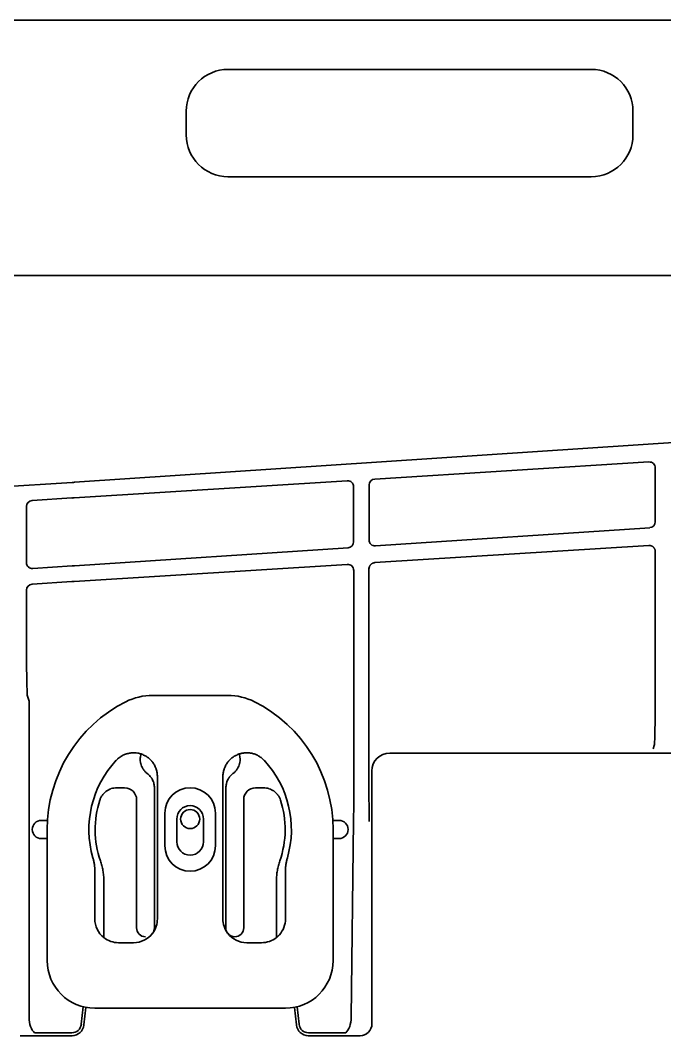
# Model space of a CAD drawing. Extents: x 6336 to 10269, y -393 to 2899.
# Drawn here: x 8894.2 to 9002.4, y 2670.1 to 2840.5 of the extents above; entities that cross this region are included whole.
import ezdxf

# ---------------------------------------------------------------- set-up
doc = ezdxf.new("R2010")
doc.units = 0
doc.header["$LTSCALE"] = 5
doc.layers.add('1', color=7, linetype='CONTINUOUS', true_color=0xffffff)

msp = doc.modelspace()

# ---------------------------------------------------------------- linework, layer by layer
at = {"layer": '1', "color": 7, "linetype": 'Continuous', "lineweight": 35}
for p, q in [((9175.07, 2840.53), (8431.07, 2840.53)), ((8990.07, 2832.28), (8929.07, 2832.28)), ((8922.07, 2825.28), (8922.07, 2821.28)), ((8997.07, 2821.28), (8997.07, 2825.28)), ((8929.07, 2814.28), (8990.07, 2814.28)), ((9123.12, 2797.69), (8483.03, 2797.69)), ((9123.12, 2797.68), (8483.03, 2797.68)), ((9135.97, 2778.43), (8903.3, 2763)), ((8953.71, 2763.53), (8999.75, 2766.41)), ((9000.82, 2765.41), (9000.82, 2756.38)), ((8902.92, 2762.98), (8803.14, 2756.55)), ((8903.24, 2760.38), (8949.11, 2763.25)), ((8950.17, 2762.25), (8950.17, 2753.02)), ((8952.77, 2753.32), (8952.77, 2762.54)), ((8895.24, 2749.52), (8895.24, 2758.93)), ((8896.18, 2759.93), (8902.86, 2760.36)), ((8999.88, 2755.38), (8953.84, 2752.33)), ((8953.71, 2749.51), (8999.75, 2752.38)), ((8949.24, 2752.02), (8903.3, 2748.97)), ((9000.82, 2751.38), (9000.82, 2725.09)), ((8902.92, 2748.95), (8896.31, 2748.52)), ((8903.24, 2746.35), (8949.11, 2749.22)), ((8952.77, 2748.51), (8952.74, 2748.62)), ((8952.74, 2748.62), (8952.74, 2713.87)), ((8950.21, 2748.33), (8950.17, 2748.22)), ((8950.21, 2713.95), (8950.21, 2748.33)), ((8896.18, 2745.9), (8902.86, 2746.33)), ((8895.24, 2736.55), (8895.24, 2744.9)), ((8895.68, 2726.24), (8895.39, 2727.12)), ((8916.42, 2727.23), (8929.03, 2727.23)), ((8895.68, 2673.19), (8895.68, 2726.24)), ((9000.44, 2718.24), (9000.63, 2718.81)), ((9048.56, 2717.56), (8956.24, 2717.56)), ((8953.24, 2714.56), (8953.24, 2672.12)), ((8917.22, 2689.73), (8917.22, 2713.6)), ((8928.22, 2713.6), (8928.22, 2689.73)), ((8911.72, 2711.73), (8910.4, 2711.73)), ((8916.72, 2711.73), (8916.72, 2688.23)), ((8928.72, 2688.23), (8928.72, 2711.73)), ((8935.04, 2711.73), (8933.72, 2711.73)), ((8913.72, 2688.23), (8913.72, 2709.73)), ((8931.72, 2709.73), (8931.72, 2688.23)), ((8897.72, 2706.25), (8897.72, 2706.25)), ((8898.77, 2706.25), (8897.72, 2706.25)), ((8918.47, 2707.48), (8918.47, 2701.98)), ((8920.47, 2706.48), (8920.47, 2702.68)), ((8924.97, 2702.68), (8924.97, 2706.48)), ((8926.97, 2701.98), (8926.97, 2707.48)), ((8947.74, 2706.25), (8946.67, 2706.25)), ((8947.74, 2706.25), (8947.74, 2706.25)), ((8949.76, 2673.19), (8950.17, 2706.18)), ((8896.22, 2704.65), (8896.22, 2704.8)), ((8898.72, 2682.73), (8898.72, 2704.73)), ((8946.72, 2704.73), (8946.72, 2682.73)), ((8949.24, 2704.75), (8949.24, 2704.75)), ((8949.24, 2704.71), (8949.24, 2704.75)), ((8949.24, 2704.71), (8949.24, 2704.71)), ((8897.72, 2703.21), (8897.72, 2703.21)), ((8897.72, 2703.21), (8898.72, 2703.21)), ((8946.72, 2703.21), (8947.74, 2703.21)), ((8947.74, 2703.21), (8947.74, 2703.21)), ((8918.47, 2701.98), (8918.46, 2701.98)), ((8906.72, 2697.73), (8906.72, 2689.73)), ((8938.72, 2689.73), (8938.72, 2697.73)), ((8908.22, 2696.17), (8908.22, 2686.6)), ((8937.22, 2686.6), (8937.22, 2696.17)), ((8910.72, 2685.73), (8913.22, 2685.73)), ((8932.22, 2685.73), (8934.72, 2685.73)), ((8904.45, 2672.04), (8904.75, 2674.97)), ((8904.88, 2671.92), (8905.18, 2674.88)), ((8905.18, 2674.88), (8905.18, 2674.88)), ((8938.72, 2674.73), (8906.72, 2674.73)), ((8940.26, 2674.88), (8940.57, 2671.92)), ((8940.57, 2671.92), (8940.26, 2674.88)), ((8940.69, 2674.97), (8941, 2672.04)), ((8897.18, 2670.61), (8902.86, 2670.61)), ((8904.88, 2671.92), (8904.88, 2671.92)), ((8940.57, 2671.92), (8940.57, 2671.92)), ((8942.59, 2670.61), (8948.26, 2670.61)), ((8902.89, 2670.12), (8894.2, 2670.12)), ((8942.56, 2670.12), (8951.24, 2670.12)), ((8942.56, 2670.12), (8942.56, 2670.12)), ((8951.24, 2670.12), (8942.56, 2670.12)), ((8951.24, 2670.12), (8951.24, 2670.12))]:
    msp.add_line(p, q, dxfattribs=at)
msp.add_circle((8922.72, 2706.48), 1.6, dxfattribs=at)
for centre, radius, start, end in [((8929.07, 2825.28), 7, 90, 180), ((8990.07, 2825.28), 7, 0, 90), ((8929.07, 2821.28), 7, 180, 270), ((8990.07, 2821.28), 7, 270, 0), ((8916.42, 2717.23), 10, 90, 116.7655), ((8929.03, 2717.23), 10, 63.2345, 90), ((8922.72, 2704.73), 24, 116.7655, 180), ((8922.72, 2704.73), 24, 0, 63.2345), ((8922.72, 2704.73), 17, 136.9472, 196.2606), ((8922.72, 2704.73), 17, 343.7394, 43.0512), ((8922.72, 2707.48), 4.25, 0, 180), ((8922.72, 2704.73), 15.95, 162.0029, 199.2463), ((8922.72, 2704.73), 15.95, 340.7537, 17.9971), ((8922.72, 2706.48), 2.25, 0, 180), ((8922.72, 2702.68), 2.25, 180, 0), ((8922.72, 2701.98), 4.25, 180, 0), ((8906.72, 2682.73), 8, 180, 270), ((8938.72, 2682.73), 8, 270, 0)]:
    msp.add_arc(centre, radius, start, end, dxfattribs=at)
for centre, major_axis, ratio, start_param, end_param in [((8999.82, 2765.41), (0.478, -0.879), 0.998825, 1.073094, 2.707194), ((8902.92, 2763.52), (-10.4, -0.67), 0.052299, 1.567419, 1.603899), ((8949.17, 2762.25), (0.478, -0.879), 0.998825, 1.073094, 2.707194), ((8953.77, 2762.54), (0.746, -0.667), 0.998687, 2.36424, 3.869903), ((8896.24, 2758.93), (0.322, -0.947), 0.999705, 2.878858, 4.384521), ((8902.86, 2759.81), (-10.4, -0.67), 0.052299, 4.672531, 4.709011), ((8999.82, 2756.38), (-0.477, -0.88), 0.998873, 0.561686, 2.067348), ((8949.17, 2753.02), (-0.477, -0.88), 0.998873, 0.561686, 2.067348), ((8953.77, 2753.32), (-0.739, -0.675), 0.998632, 5.543936, 7.178035), ((8896.24, 2749.52), (-0.31, -0.951), 0.999681, 5.027458, 6.661557), ((8902.92, 2749.5), (-10.4, -0.67), 0.052299, 1.567419, 1.603899), ((8949.17, 2748.22), (0.478, -0.879), 0.998825, 1.073094, 2.707194), ((8896.24, 2744.9), (0.322, -0.947), 0.999705, 2.878858, 4.384521), ((8902.86, 2745.78), (-10.4, -0.67), 0.052299, 4.672531, 4.709011), ((9000.62, 2732.29), (0, -13.5), 0.017456, 0.052361, 1.007891), ((8956.24, 2714.55), (0.95, -2.85), 0.997719, 2.820542, 4.390425), ((8949.97, 2713.93), (0, -13.52), 0.017432, 0.959972, 1.571786), ((8952.97, 2713.83), (0, -13.52), 0.017454, 4.70958, 5.321395), ((8911.72, 2709.72), (-1.42, -1.42), 0.998783, 2.356803, 3.926382), ((8933.72, 2709.72), (1.42, -1.42), 0.998783, 2.356803, 3.926382), ((8897.72, 2704.75), (0, -1.5), 0.999315, 3.141593, 4.712389), ((8947.74, 2704.75), (-1.06, -1.06), 0.998631, 2.356537, 3.926648), ((8897.72, 2704.71), (0, -1.5), 0.999315, 4.712389, 6.283185), ((8947.74, 2704.71), (1.06, -1.06), 0.998631, 5.49813, 7.068241), ((8910.72, 2689.73), (2.83, 2.83), 0.999695, 2.356347, 3.251938), ((8913.22, 2689.73), (-2.83, 2.83), 0.999695, 3.290549, 3.926839), ((8932.22, 2689.73), (2.83, 2.83), 0.999695, 2.356347, 2.992639), ((8934.72, 2689.73), (-2.83, 2.83), 0.999695, 3.197702, 3.926839), ((8915.22, 2688.23), (1.06, 1.06), 0.998783, 2.356803, 3.926991), ((8915.22, 2688.23), (-1.06, 1.06), 0.998783, 3.302332, 3.926382), ((8930.22, 2688.23), (1.06, 1.06), 0.998783, 2.356803, 2.980862), ((8930.22, 2688.23), (1.06, 1.06), 0.998783, 3.018958, 3.926991), ((8932.22, 2689.73), (2.83, 2.83), 0.999695, 3.006925, 3.926839), ((8930.22, 2688.23), (-1.06, 1.06), 0.998783, 2.356195, 3.926382), ((8910.72, 2689.73), (2.83, 2.83), 0.999695, 3.251938, 3.926839), ((8934.72, 2689.73), (-2.83, 2.83), 0.999695, 2.356347, 3.031247), ((8897.18, 2673.24), (0, -2.86), 0.525156, 4.729842, 5.877535), ((8902.86, 2672.21), (-0.59, 1.49), 0.998412, 2.762801, 4.229076), ((8942.59, 2672.21), (-0.59, -1.49), 0.998412, 5.195702, 6.661977), ((8948.26, 2673.24), (0, -2.86), 0.525156, 0.40565, 1.553343), ((8951.24, 2672.12), (0.63, -1.9), 0.999618, 5.962135, 7.532018), ((8897.18, 2670.71), (1.5, 0), 0.066383, 4.332394, 4.712389), ((8902.89, 2672.12), (0.74, -1.86), 0.999602, 5.904393, 7.370669), ((8942.56, 2672.12), (-0.74, -1.86), 0.999602, 5.195702, 6.661977), ((8948.26, 2670.71), (1.5, 0), 0.066383, 4.712389, 5.092384)]:
    msp.add_ellipse(centre, major_axis=major_axis, ratio=ratio, start_param=start_param, end_param=end_param, dxfattribs=at)
at = {"layer": '1', "color": 7, "linetype": 'Continuous', "lineweight": 35, "extrusion": (2.95823e-31, -1.17146e-15, -1)}
msp.add_ellipse((8913.22, 2689.73), major_axis=(-2.83, 2.83), ratio=0.999695, start_param=3.006925, end_param=3.926839, dxfattribs=at)
at = {"layer": '1', "color": 7, "linetype": 'Continuous', "lineweight": 35}
for points in [[(8999.75, 2752.38), (8999.8, 2752.39), (8999.89, 2752.39), (9000.02, 2752.37), (9000.16, 2752.33), (9000.28, 2752.27), (9000.4, 2752.2), (9000.5, 2752.12), (9000.6, 2752.02), (9000.67, 2751.9), (9000.74, 2751.78), (9000.78, 2751.65), (9000.81, 2751.52), (9000.82, 2751.43), (9000.82, 2751.38)], [(8952.77, 2748.51), (8952.77, 2748.55), (8952.78, 2748.65), (8952.81, 2748.78), (8952.85, 2748.91), (8952.92, 2749.03), (8953, 2749.14), (8953.09, 2749.24), (8953.2, 2749.33), (8953.32, 2749.4), (8953.44, 2749.45), (8953.57, 2749.49), (8953.66, 2749.5), (8953.71, 2749.51)], [(8895.39, 2727.12), (8895.38, 2727.24), (8895.37, 2727.46), (8895.36, 2727.77), (8895.34, 2728.08), (8895.33, 2728.4), (8895.32, 2728.77), (8895.31, 2729.21), (8895.3, 2729.7), (8895.29, 2730.21), (8895.28, 2730.75), (8895.27, 2731.32), (8895.27, 2731.92), (8895.26, 2732.53), (8895.25, 2733.17), (8895.25, 2733.82), (8895.25, 2734.49), (8895.24, 2735.17), (8895.24, 2735.85), (8895.24, 2736.31), (8895.24, 2736.55)], [(8928.22, 2713.6), (8928.2, 2713.65), (8928.18, 2713.7), (8928.16, 2713.75)], [(8906.4, 2699.97), (8906.46, 2699.78), (8906.55, 2699.42), (8906.65, 2698.86), (8906.71, 2698.3), (8906.72, 2697.92), (8906.72, 2697.73)], [(8938.72, 2697.73), (8938.72, 2697.92), (8938.74, 2698.3), (8938.8, 2698.86), (8938.9, 2699.42), (8938.99, 2699.78), (8939.04, 2699.97)], [(8916.41, 2687.3), (8916.42, 2687.32), (8916.43, 2687.33), (8916.44, 2687.35)], [(8929.04, 2687.3), (8929.03, 2687.32), (8929.02, 2687.33), (8929.01, 2687.35)], [(8896.59, 2670.62), (8896.6, 2670.61), (8896.61, 2670.61), (8896.62, 2670.61)], [(8948.82, 2670.61), (8948.83, 2670.61), (8948.84, 2670.61), (8948.86, 2670.62)]]:
    msp.add_open_spline(points, degree=3, dxfattribs=at)
for points, knots in [([(8914.48, 2717.4), (8914.3, 2717.46), (8914.11, 2717.51), (8913.74, 2717.57), (8913.55, 2717.59), (8913.32, 2717.6), (8913.27, 2717.6), (8913.17, 2717.6), (8913.12, 2717.6), (8912.98, 2717.6), (8912.89, 2717.59), (8912.6, 2717.56), (8912.42, 2717.52), (8912.14, 2717.45), (8912.05, 2717.43), (8911.92, 2717.38), (8911.87, 2717.37), (8911.78, 2717.33), (8911.74, 2717.32), (8911.52, 2717.22), (8911.35, 2717.14), (8911.02, 2716.95), (8910.87, 2716.84), (8910.68, 2716.69), (8910.64, 2716.66), (8910.57, 2716.6), (8910.47, 2716.5), (8910.37, 2716.4), (8910.3, 2716.33)], [0, 0, 0, 0, 0.125, 0.125, 0.25, 0.25, 0.28125, 0.28125, 0.3125, 0.3125, 0.375, 0.375, 0.5, 0.5, 0.5625, 0.5625, 0.59375, 0.59375, 0.625, 0.625, 0.75, 0.75, 0.875, 0.875, 0.90625, 0.90625, 0.9375, 1, 1, 1, 1]), ([(8914.48, 2717.4), (8914.43, 2717.25), (8914.4, 2717.11), (8914.37, 2716.92), (8914.37, 2716.88), (8914.36, 2716.8), (8914.35, 2716.76), (8914.35, 2716.65), (8914.34, 2716.57), (8914.34, 2716.34), (8914.36, 2716.19), (8914.39, 2715.96), (8914.41, 2715.89), (8914.43, 2715.78), (8914.44, 2715.74), (8914.46, 2715.67), (8914.48, 2715.63), (8914.53, 2715.45), (8914.59, 2715.31), (8914.69, 2715.1), (8914.75, 2715), (8914.81, 2714.9), (8914.85, 2714.84), (8914.88, 2714.81), (8914.99, 2714.65), (8915.08, 2714.53), (8915.3, 2714.31), (8915.41, 2714.21), (8915.53, 2714.12)], [0, 0, 0, 0, 0.125, 0.125, 0.15625, 0.15625, 0.1875, 0.1875, 0.25, 0.25, 0.375, 0.375, 0.4375, 0.4375, 0.46875, 0.46875, 0.5, 0.5, 0.625, 0.625, 0.6875, 0.71875, 0.71875, 0.75, 0.75, 0.875, 0.875, 1, 1, 1, 1]), ([(8917.22, 2713.6), (8917.22, 2713.81), (8917.21, 2714.02), (8917.14, 2714.43), (8917.09, 2714.63), (8917.02, 2714.86), (8917.01, 2714.88), (8917, 2714.93), (8916.99, 2714.96), (8916.96, 2715.03), (8916.94, 2715.08), (8916.88, 2715.22), (8916.84, 2715.32), (8916.7, 2715.6), (8916.59, 2715.77), (8916.44, 2715.99), (8916.4, 2716.03), (8916.36, 2716.09), (8916.34, 2716.11), (8916.31, 2716.15), (8916.22, 2716.25), (8916.13, 2716.35), (8915.91, 2716.57), (8915.76, 2716.71), (8915.55, 2716.86), (8915.5, 2716.89), (8915.42, 2716.95), (8915.37, 2716.98), (8915.24, 2717.06), (8915.15, 2717.11), (8914.87, 2717.25), (8914.68, 2717.33), (8914.48, 2717.4)], [0, 0, 0, 0, 0.125, 0.125, 0.25, 0.25, 0.265625, 0.265625, 0.28125, 0.28125, 0.3125, 0.3125, 0.375, 0.375, 0.5, 0.5, 0.53125, 0.53125, 0.546875, 0.546875, 0.5625, 0.625, 0.625, 0.75, 0.75, 0.78125, 0.78125, 0.8125, 0.8125, 0.875, 0.875, 1, 1, 1, 1]), ([(8930.97, 2717.4), (8930.77, 2717.33), (8930.58, 2717.25), (8930.3, 2717.11), (8930.21, 2717.06), (8930.07, 2716.98), (8930.03, 2716.95), (8929.94, 2716.89), (8929.9, 2716.86), (8929.69, 2716.71), (8929.53, 2716.57), (8929.31, 2716.35), (8929.22, 2716.25), (8929.14, 2716.15), (8929.11, 2716.11), (8929.09, 2716.09), (8929.04, 2716.03), (8929.01, 2715.99), (8928.86, 2715.77), (8928.75, 2715.6), (8928.61, 2715.32), (8928.56, 2715.22), (8928.51, 2715.08), (8928.49, 2715.03), (8928.46, 2714.96), (8928.45, 2714.93), (8928.43, 2714.88), (8928.42, 2714.86), (8928.35, 2714.63), (8928.3, 2714.43), (8928.24, 2714.02), (8928.22, 2713.81), (8928.22, 2713.6)], [0, 0, 0, 0, 0.125, 0.125, 0.1875, 0.1875, 0.21875, 0.21875, 0.25, 0.25, 0.375, 0.375, 0.4375, 0.453125, 0.453125, 0.46875, 0.46875, 0.5, 0.5, 0.625, 0.625, 0.6875, 0.6875, 0.71875, 0.71875, 0.734375, 0.734375, 0.75, 0.75, 0.875, 0.875, 1, 1, 1, 1]), ([(8929.91, 2714.12), (8930.03, 2714.21), (8930.15, 2714.31), (8930.36, 2714.53), (8930.46, 2714.65), (8930.57, 2714.81), (8930.59, 2714.84), (8930.63, 2714.9), (8930.7, 2715), (8930.75, 2715.1), (8930.85, 2715.31), (8930.91, 2715.45), (8930.97, 2715.63), (8930.98, 2715.67), (8931, 2715.74), (8931.01, 2715.78), (8931.04, 2715.89), (8931.05, 2715.96), (8931.09, 2716.19), (8931.1, 2716.34), (8931.1, 2716.57), (8931.1, 2716.65), (8931.09, 2716.76), (8931.09, 2716.8), (8931.08, 2716.88), (8931.07, 2716.92), (8931.05, 2717.11), (8931.01, 2717.25), (8930.97, 2717.4)], [0, 0, 0, 0, 0.125, 0.125, 0.25, 0.25, 0.28125, 0.28125, 0.3125, 0.375, 0.375, 0.5, 0.5, 0.53125, 0.53125, 0.5625, 0.5625, 0.625, 0.625, 0.75, 0.75, 0.8125, 0.8125, 0.84375, 0.84375, 0.875, 0.875, 1, 1, 1, 1]), ([(8935.15, 2716.33), (8935.01, 2716.47), (8934.88, 2716.6), (8934.58, 2716.84), (8934.43, 2716.94), (8934.22, 2717.07), (8934.18, 2717.09), (8934.1, 2717.14), (8934.05, 2717.16), (8933.93, 2717.22), (8933.84, 2717.26), (8933.58, 2717.37), (8933.4, 2717.43), (8933.12, 2717.5), (8933.03, 2717.52), (8932.89, 2717.55), (8932.84, 2717.55), (8932.75, 2717.57), (8932.7, 2717.57), (8932.46, 2717.6), (8932.27, 2717.61), (8931.9, 2717.59), (8931.71, 2717.57), (8931.47, 2717.53), (8931.42, 2717.52), (8931.33, 2717.5), (8931.19, 2717.47), (8931.06, 2717.43), (8930.97, 2717.4)], [0, 0, 0, 0, 0.125, 0.125, 0.25, 0.25, 0.28125, 0.28125, 0.3125, 0.3125, 0.375, 0.375, 0.5, 0.5, 0.5625, 0.5625, 0.59375, 0.59375, 0.625, 0.625, 0.75, 0.75, 0.875, 0.875, 0.90625, 0.90625, 0.9375, 1, 1, 1, 1]), ([(8915.53, 2714.12), (8915.63, 2714.05), (8915.71, 2713.97), (8915.88, 2713.82), (8915.96, 2713.73), (8916.07, 2713.6), (8916.12, 2713.53), (8916.17, 2713.46), (8916.21, 2713.41), (8916.22, 2713.39), (8916.3, 2713.27), (8916.36, 2713.17), (8916.46, 2712.96), (8916.51, 2712.86), (8916.56, 2712.69), (8916.58, 2712.64), (8916.61, 2712.56), (8916.61, 2712.53), (8916.63, 2712.47), (8916.64, 2712.44), (8916.67, 2712.3), (8916.71, 2712.08), (8916.72, 2711.84), (8916.72, 2711.73)], [0, 0, 0, 0, 0.125, 0.125, 0.25, 0.25, 0.3125, 0.34375, 0.34375, 0.375, 0.375, 0.5, 0.5, 0.625, 0.625, 0.6875, 0.6875, 0.71875, 0.71875, 0.75, 0.75, 0.875, 1, 1, 1, 1]), ([(8928.72, 2711.73), (8928.72, 2711.84), (8928.73, 2711.96), (8928.76, 2712.19), (8928.78, 2712.3), (8928.82, 2712.47), (8928.83, 2712.52), (8928.85, 2712.61), (8928.86, 2712.63), (8928.88, 2712.69), (8928.89, 2712.72), (8928.94, 2712.85), (8928.98, 2712.96), (8929.09, 2713.17), (8929.14, 2713.26), (8929.24, 2713.41), (8929.27, 2713.46), (8929.32, 2713.53), (8929.34, 2713.55), (8929.37, 2713.6), (8929.39, 2713.62), (8929.49, 2713.73), (8929.64, 2713.9), (8929.82, 2714.05), (8929.91, 2714.12)], [0, 0, 0, 0, 0.125, 0.125, 0.25, 0.25, 0.3125, 0.3125, 0.34375, 0.34375, 0.375, 0.375, 0.5, 0.5, 0.625, 0.625, 0.6875, 0.6875, 0.71875, 0.71875, 0.75, 0.75, 0.875, 1, 1, 1, 1]), ([(8910.4, 2711.73), (8910.25, 2711.73), (8910.09, 2711.71), (8909.78, 2711.66), (8909.63, 2711.63), (8909.44, 2711.57), (8909.4, 2711.55), (8909.33, 2711.53), (8909.22, 2711.48), (8909.11, 2711.44), (8908.91, 2711.33), (8908.77, 2711.25), (8908.61, 2711.13), (8908.58, 2711.11), (8908.52, 2711.06), (8908.49, 2711.03), (8908.4, 2710.96), (8908.34, 2710.9), (8908.17, 2710.74), (8908.07, 2710.62), (8907.96, 2710.46), (8907.94, 2710.43), (8907.89, 2710.36), (8907.87, 2710.33), (8907.81, 2710.23), (8907.77, 2710.16), (8907.66, 2709.95), (8907.6, 2709.8), (8907.55, 2709.65)], [0, 0, 0, 0, 0.125, 0.125, 0.25, 0.25, 0.28125, 0.28125, 0.3125, 0.375, 0.375, 0.5, 0.5, 0.53125, 0.53125, 0.5625, 0.5625, 0.625, 0.625, 0.75, 0.75, 0.78125, 0.78125, 0.8125, 0.8125, 0.875, 0.875, 1, 1, 1, 1]), ([(8937.89, 2709.65), (8937.84, 2709.8), (8937.78, 2709.95), (8937.64, 2710.23), (8937.56, 2710.36), (8937.44, 2710.52), (8937.42, 2710.55), (8937.37, 2710.61), (8937.3, 2710.71), (8937.22, 2710.79), (8937.05, 2710.96), (8936.93, 2711.06), (8936.77, 2711.18), (8936.74, 2711.2), (8936.68, 2711.24), (8936.64, 2711.26), (8936.54, 2711.32), (8936.47, 2711.36), (8936.26, 2711.47), (8936.12, 2711.53), (8935.93, 2711.59), (8935.9, 2711.6), (8935.82, 2711.62), (8935.78, 2711.63), (8935.67, 2711.66), (8935.59, 2711.68), (8935.36, 2711.71), (8935.2, 2711.73), (8935.04, 2711.73)], [0, 0, 0, 0, 0.125, 0.125, 0.25, 0.25, 0.28125, 0.28125, 0.3125, 0.375, 0.375, 0.5, 0.5, 0.53125, 0.53125, 0.5625, 0.5625, 0.625, 0.625, 0.75, 0.75, 0.78125, 0.78125, 0.8125, 0.8125, 0.875, 0.875, 1, 1, 1, 1]), ([(8907.66, 2699.47), (8907.76, 2699.2), (8907.84, 2698.93), (8907.98, 2698.39), (8908.09, 2697.85), (8908.16, 2697.29), (8908.21, 2696.74), (8908.22, 2696.46), (8908.22, 2696.17)], [0, 0, 0, 0, 0.25, 0.25, 0.5, 0.75, 0.75, 1, 1, 1, 1]), ([(8937.22, 2696.17), (8937.22, 2696.46), (8937.23, 2696.74), (8937.28, 2697.29), (8937.35, 2697.85), (8937.47, 2698.39), (8937.61, 2698.93), (8937.69, 2699.2), (8937.78, 2699.47)], [0, 0, 0, 0, 0.25, 0.25, 0.5, 0.75, 0.75, 1, 1, 1, 1]), ([(8937.71, 2687.06), (8937.68, 2687.03), (8937.65, 2687), (8937.6, 2686.95), (8937.58, 2686.92), (8937.54, 2686.88), (8937.52, 2686.87), (8937.5, 2686.84), (8937.48, 2686.83), (8937.44, 2686.8), (8937.42, 2686.77), (8937.38, 2686.74), (8937.37, 2686.73), (8937.35, 2686.71), (8937.33, 2686.7), (8937.31, 2686.68), (8937.3, 2686.67), (8937.28, 2686.66), (8937.27, 2686.65), (8937.25, 2686.63), (8937.23, 2686.62), (8937.22, 2686.61), (8937.22, 2686.61), (8937.22, 2686.61), (8937.21, 2686.61), (8937.21, 2686.61)], [0, 0, 0, 0, 0.134778, 0.134778, 0.269557, 0.269557, 0.336946, 0.336946, 0.404335, 0.404335, 0.539113, 0.539113, 0.606503, 0.606503, 0.673892, 0.673892, 0.741281, 0.741281, 0.80867, 0.80867, 0.943449, 0.943449, 0.977143, 0.977143, 1, 1, 1, 1])]:
    msp.add_open_spline(points, degree=3, knots=knots, dxfattribs=at)

doc.saveas('drawing.dxf')
